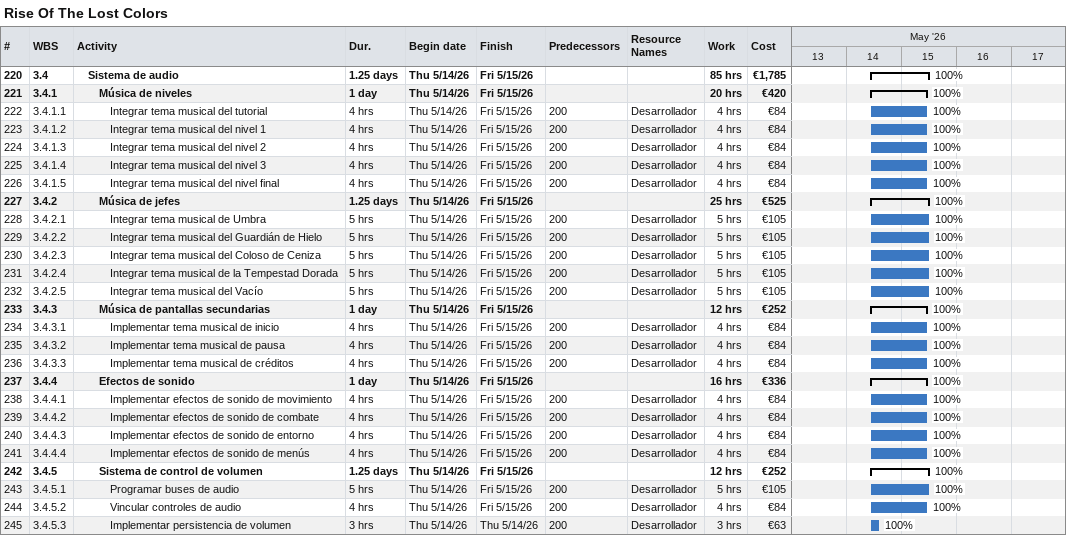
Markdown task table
Rise Of The Lost Colors

| ID | WBS | Task | Duration | Start | Finish | Predecessors | Resources | % complete | Work (h) | Cost (€) |
|---|---|---|---|---|---|---|---|---|---|---|
| 220 | 3.4 | **Sistema de audio** | 1.25d | 2026-05-14 | 2026-05-15 |  |  | 100 | 85 | 1785 |
| 221 | 3.4.1 | **Música de niveles** | 1d | 2026-05-14 | 2026-05-15 |  |  | 100 | 20 | 420 |
| 222 | 3.4.1.1 | Integrar tema musical del tutorial | 4h | 2026-05-14 | 2026-05-15 | 200 | Desarrollador | 100 | 4 | 84 |
| 223 | 3.4.1.2 | Integrar tema musical del nivel 1 | 4h | 2026-05-14 | 2026-05-15 | 200 | Desarrollador | 100 | 4 | 84 |
| 224 | 3.4.1.3 | Integrar tema musical del nivel 2 | 4h | 2026-05-14 | 2026-05-15 | 200 | Desarrollador | 100 | 4 | 84 |
| 225 | 3.4.1.4 | Integrar tema musical del nivel 3 | 4h | 2026-05-14 | 2026-05-15 | 200 | Desarrollador | 100 | 4 | 84 |
| 226 | 3.4.1.5 | Integrar tema musical del nivel final | 4h | 2026-05-14 | 2026-05-15 | 200 | Desarrollador | 100 | 4 | 84 |
| 227 | 3.4.2 | **Música de jefes** | 1.25d | 2026-05-14 | 2026-05-15 |  |  | 100 | 25 | 525 |
| 228 | 3.4.2.1 | Integrar tema musical de Umbra | 5h | 2026-05-14 | 2026-05-15 | 200 | Desarrollador | 100 | 5 | 105 |
| 229 | 3.4.2.2 | Integrar tema musical del Guardián de Hielo | 5h | 2026-05-14 | 2026-05-15 | 200 | Desarrollador | 100 | 5 | 105 |
| 230 | 3.4.2.3 | Integrar tema musical del Coloso de Ceniza | 5h | 2026-05-14 | 2026-05-15 | 200 | Desarrollador | 100 | 5 | 105 |
| 231 | 3.4.2.4 | Integrar tema musical de la Tempestad Dorada | 5h | 2026-05-14 | 2026-05-15 | 200 | Desarrollador | 100 | 5 | 105 |
| 232 | 3.4.2.5 | Integrar tema musical del Vacío | 5h | 2026-05-14 | 2026-05-15 | 200 | Desarrollador | 100 | 5 | 105 |
| 233 | 3.4.3 | **Música de pantallas secundarias** | 1d | 2026-05-14 | 2026-05-15 |  |  | 100 | 12 | 252 |
| 234 | 3.4.3.1 | Implementar tema musical de inicio | 4h | 2026-05-14 | 2026-05-15 | 200 | Desarrollador | 100 | 4 | 84 |
| 235 | 3.4.3.2 | Implementar tema musical de pausa | 4h | 2026-05-14 | 2026-05-15 | 200 | Desarrollador | 100 | 4 | 84 |
| 236 | 3.4.3.3 | Implementar tema musical de créditos | 4h | 2026-05-14 | 2026-05-15 | 200 | Desarrollador | 100 | 4 | 84 |
| 237 | 3.4.4 | **Efectos de sonido** | 1d | 2026-05-14 | 2026-05-15 |  |  | 100 | 16 | 336 |
| 238 | 3.4.4.1 | Implementar efectos de sonido de movimiento | 4h | 2026-05-14 | 2026-05-15 | 200 | Desarrollador | 100 | 4 | 84 |
| 239 | 3.4.4.2 | Implementar efectos de sonido de combate | 4h | 2026-05-14 | 2026-05-15 | 200 | Desarrollador | 100 | 4 | 84 |
| 240 | 3.4.4.3 | Implementar efectos de sonido de entorno | 4h | 2026-05-14 | 2026-05-15 | 200 | Desarrollador | 100 | 4 | 84 |
| 241 | 3.4.4.4 | Implementar efectos de sonido de menús | 4h | 2026-05-14 | 2026-05-15 | 200 | Desarrollador | 100 | 4 | 84 |
| 242 | 3.4.5 | **Sistema de control de volumen** | 1.25d | 2026-05-14 | 2026-05-15 |  |  | 100 | 12 | 252 |
| 243 | 3.4.5.1 | Programar buses de audio | 5h | 2026-05-14 | 2026-05-15 | 200 | Desarrollador | 100 | 5 | 105 |
| 244 | 3.4.5.2 | Vincular controles de audio | 4h | 2026-05-14 | 2026-05-15 | 200 | Desarrollador | 100 | 4 | 84 |
| 245 | 3.4.5.3 | Implementar persistencia de volumen | 3h | 2026-05-14 | 2026-05-14 | 200 | Desarrollador | 100 | 3 | 63 |
